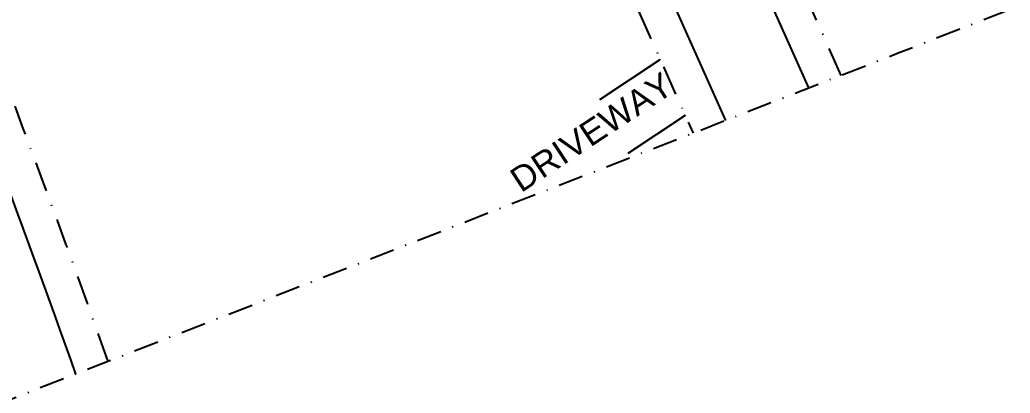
# Model space of a CAD drawing. Header units: metres. Extents: x 303471 to 304743, y 6269257 to 6269879.
# Drawn here: x 304260.9 to 304360.6, y 6269588.6 to 6269626.3 of the extents above; entities that cross this region are included whole.
import ezdxf

# ---------------------------------------------------------------- set-up
doc = ezdxf.new("R2010")
doc.units = ezdxf.units.M
for name, pattern in [('DASHDOT2', [0.5, 0.25, -0.125, 0, -0.125]), ('DASHDOTX2', [2, 1, -0.5, 0, -0.5]), ('PHANTOM2', [1.25, 0.625, -0.125, 0.125, -0.125, 0.125, -0.125])]:
    doc.linetypes.add(name, pattern=pattern)
doc.layers.add('_User Miscellaneous1', color=7, linetype='Continuous')
doc.layers.add('_User Miscellaneous4', color=7, linetype='Continuous')
doc.styles.get("Standard").update_dxf_attribs({"font": 'arial.ttf'})

msp = doc.modelspace()

# ---------------------------------------------------------------- linework, layer by layer
at = {"layer": '_User Miscellaneous1', "color": 1, "linetype": 'DASHDOT2', "ltscale": 10, "flags": 128}
msp.add_lwpolyline([(304479.892, 6269741.655), (304505.67, 6269683.99), (304349.291, 6269622.884), (304338.368, 6269618.616), (304209.389, 6269568.217), (304209.389, 6269568.217), (304176.396, 6269623.063), (304315.405, 6269677.381), (304326.328, 6269681.65)], close=True, dxfattribs=at)
at = {"layer": '_User Miscellaneous1', "color": 8, "linetype": 'DASHDOTX2', "ltscale": 3}
msp.add_lwpolyline([(304343.568, 6269620.648), (304323.197, 6269666.318), (304325.819, 6269672.7), (304386.379, 6269696.297), (304393.075, 6269693.546), (304413.417, 6269647.941)], dxfattribs=at)
msp.add_lwpolyline([(304269.759, 6269591.807, 0.008613), (304252.25, 6269638.666), (304255.07, 6269645.131), (304301.576, 6269663.253), (304308.272, 6269660.502), (304328.649, 6269614.818)], format="xyb", dxfattribs=at)
at = {"layer": '_User Miscellaneous1', "color": 8}
for points in [[(304319.243, 6269618.227), (304325.335, 6269622.248), (304325.335, 6269622.248)], [(304327.853, 6269616.602), (304327.853, 6269616.602), (304322.065, 6269612.781)]]:
    msp.add_lwpolyline(points, dxfattribs=at)
at = {"layer": '_User Miscellaneous4', "color": 8, "flags": 128}
for points in [[(304340.296, 6269619.392), (304320.101, 6269664.668, -0.428342), (304324.778, 6269676.05), (304385.327, 6269699.644, -0.400225), (304396.176, 6269695.186), (304416.689, 6269649.197)], [(304266.498, 6269590.532, 0.008631), (304248.999, 6269637.37, -0.415165), (304253.823, 6269648.402), (304300.524, 6269666.599, -0.400225), (304311.373, 6269662.142), (304331.912, 6269616.093)]]:
    msp.add_lwpolyline(points, format="xyb", dxfattribs=at)

# ---------------------------------------------------------------- texts
at = {"layer": '_User Miscellaneous1', "color": 8, "linetype": 'PHANTOM2', "lineweight": 0, "ltscale": 2, "insert": (304309.948, 6269610.858), "char_height": 2.5, "attachment_point": 1, "rotation": 33.42845}
msp.add_mtext_dynamic_manual_height_columns('DRIVEWAY', width=21.50522, gutter_width=40, heights=[0], dxfattribs=at)

doc.saveas('drawing.dxf')
